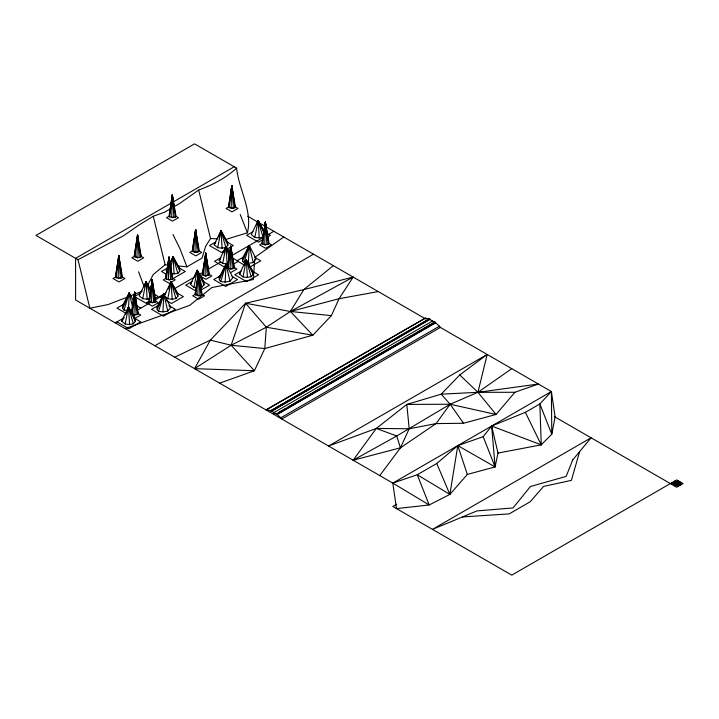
<?xml version="1.0" encoding="UTF-8"?>
<svg xmlns="http://www.w3.org/2000/svg" width="719" height="719" viewBox="0 0 719 719"><rect width="100%" height="100%" fill="white"/><g stroke="black" fill="none" stroke-linecap="round" stroke-linejoin="round"><path stroke-width="1.08" d="M118.716 259.02L118.779 255.739L122.383 276.599L121.906 277.867L120.37 278.262L116.118 277.741L115.534 276.662L118.779 255.739L120.855 269.796M134.579 295.509L134.633 292.22L138.237 313.08L137.76 314.347L136.224 314.742L131.981 314.23L134.633 292.22L136.709 306.285M137.473 239.4L137.554 235.014L141.158 255.874L140.681 257.141L139.144 257.537L134.893 257.025L134.309 255.937L137.554 235.014L139.468 247.992M152.104 283.232L152.167 279.943L155.771 300.803L155.295 302.07L153.758 302.465L149.507 301.953L148.923 300.866L152.167 279.943L153.929 291.842M168.956 260.404L169.01 257.123L172.614 277.983L172.138 279.251L170.601 279.646L166.359 279.125L165.765 278.046L169.01 257.123L171.095 271.18M172.245 199.289L172.326 194.903L175.93 215.763L175.454 217.03L173.917 217.426L169.666 216.904L169.082 215.826L172.326 194.903L174.088 206.802M195.559 232.947L195.613 229.658L199.226 250.518L198.741 251.785L194.966 252.243L192.962 251.659L192.368 250.58L195.613 229.658L197.051 239.391M198.408 275.206L198.444 273.013L202.048 293.873L201.572 295.141L200.035 295.536L195.793 295.015L195.2 293.936L198.444 273.013L200.682 288.148M205.661 256.431L205.715 253.142L209.328 274.002L208.843 275.269L205.068 275.728L203.064 275.152L202.47 274.065L205.715 253.142L208.438 271.53M231.716 190.068L231.797 185.691L235.401 206.551L234.924 207.818L233.387 208.213L229.136 207.692L228.552 206.614L231.797 185.691L233.711 198.669M230.709 249.52L230.772 246.231L234.376 267.091L233.9 268.358L232.363 268.753L228.112 268.232L227.519 267.153L230.772 246.231L233.01 261.374M265.329 225.362L265.383 222.072L268.996 242.932L268.511 244.199L264.736 244.658L262.732 244.083L262.138 242.995L265.383 222.072L268.106 240.461M118.132 278.316L118.779 255.739L121.906 277.867M133.986 314.805L134.633 292.22L137.76 314.347M136.907 257.6L137.554 235.014L140.681 257.141M151.52 302.528L152.167 279.943L155.295 302.07M168.363 279.7L169.01 257.123L172.138 279.251M171.679 217.489L172.326 194.903L175.454 217.03M194.966 252.243L195.613 229.658L198.741 251.785M197.797 295.599L198.444 273.013L201.572 295.141M205.068 275.728L205.715 253.142L208.843 275.269M231.15 208.276L231.797 185.691L234.924 207.818M230.116 268.816L230.772 246.231L233.9 268.358M264.736 244.658L265.383 222.072L268.511 244.199M128.503 308.46L129.285 292.795L133.204 300.425M162.943 311.893L163.833 293.999L170.691 307.355L167.77 311.057L162.943 311.893L158.557 311.345L157.182 309.565L156.976 306.986L163.833 293.999L164.498 296.084M225.146 282.118L226.045 264.224L232.893 277.579L229.981 281.282L225.146 282.118L220.76 281.569L219.385 279.799L219.187 277.21L226.045 264.224L227.033 267.351M246.599 251.291L249.25 245.467L248.352 263.37L253.187 262.525L256.108 258.822L249.25 245.467L242.393 258.454L242.591 261.042L243.975 262.812L249.25 245.467L250.239 248.603M254.652 259.586L253.349 279.529L211.862 287.537L189.69 305.359L125.16 328.592M174.726 357.208L210.37 340.114L231.141 345.246L254.4 370.743L194.552 368.658L210.37 340.114L245.583 303.247L266.318 327.226L264.79 348.553L254.4 370.743L219.663 383.155M248.999 247.687L249.25 245.467L253.187 262.525M116.118 277.741L118.779 255.739L120.37 278.262M134.893 257.025L137.554 235.014L139.144 257.537M149.507 301.953L152.167 279.943L153.758 302.465M169.666 216.904L172.326 194.903L173.917 217.426M166.359 279.125L169.01 257.123L170.601 279.646M192.962 251.659L195.613 229.658L197.204 252.18M195.793 295.015L198.444 273.013L200.035 295.536M203.064 275.152L205.715 253.142L207.315 275.665M229.136 207.692L231.797 185.691L233.387 208.213M228.112 268.232L230.772 246.231L232.363 268.753M262.732 244.083L265.383 222.072L266.974 244.595M118.779 255.739L115.534 276.662M137.554 235.014L134.309 255.937M131.784 311.875L134.633 292.22L136.224 314.742M149.318 299.598L152.167 279.943M169.477 214.55L172.326 194.903M169.01 257.123L165.765 278.046M195.613 229.658L192.368 250.58M198.444 273.013L195.2 293.936M205.715 253.142L202.47 274.065M229.1 204.25L231.797 185.691M230.772 246.231L227.519 267.153M265.383 222.072L262.138 242.995M131.388 313.142L134.633 292.22M171.347 203.037L75.603 258.319L75.603 299.985L392.808 483.114L396.502 508.603L429.198 504.972L449.878 494.402L457.805 445.591L483.168 436.685L491.661 426.043L525.364 412.329L539.852 403.961L551.41 391.549L438.626 326.435M226.449 239.247L247.417 232.821C252.791 210.757 238.825 189.78 236.605 168.138L194.552 143.854L35.95 235.428L78.003 259.703L89.857 308.217L108.102 304.55L127.353 297.136M125.178 324.017L128.485 306.995L135.145 318.885L135.343 321.474L133.339 323.793L129.6 324.476L125.178 324.017L121.628 321.105L128.485 306.995L135.145 318.885M149.956 298.664L147.143 299.176L142.73 298.718L146.029 281.686L150.639 289.928M170.727 268.313L173 256.611L179.66 268.502L179.858 271.09L177.854 273.409L171.904 273.867M167.779 298.762L171.077 281.74L177.737 293.631L177.944 296.219L175.939 298.538L172.192 299.221L167.779 298.762L164.229 295.851L171.077 281.74L177.737 293.631M196.143 287.528L193.932 287.294L197.24 270.272L203.89 282.172L204.097 284.751L202.093 287.07L200.224 287.411M217.695 247.696L220.994 230.673L227.653 242.564L227.851 245.152L225.856 247.471L222.108 248.154L217.695 247.696L214.145 244.784L220.994 230.673L226.278 240.793M222.71 263.46L219.16 260.548L226.009 246.437L227.123 263.918L222.71 263.46L226.009 246.437L230.107 253.753M243.004 276.932L246.302 259.91L252.962 271.809L253.169 274.388L251.165 276.707L247.417 277.39L243.004 276.932L239.454 274.02L246.302 259.91L252.962 271.809M254.841 237.459L251.291 234.547L258.139 220.436L263.001 237.234L259.253 237.917L254.841 237.459L258.139 220.436L264.286 231.419M392.808 483.114L417.263 474.738L449.878 494.402L467.323 474.432L495.094 466.919L497.997 453.06L491.661 426.043L541.254 444.854L551.779 434.195L555.104 417.029L551.41 391.549L392.808 483.114L429.198 504.972L417.263 474.738L436.757 463.476L457.805 445.591L495.094 466.919L491.661 426.043M379.776 475.592L400.438 447.82L409.183 428.794L406.828 404.42L450.13 404.24L496.038 414.468L463.539 423.266L436.065 423.59L409.183 428.794L376.298 428.434L328.574 446.032L487.176 354.467L477.928 392.313L496.038 414.468L514.912 392.277L538.378 384.027L477.928 392.313L441.205 394.165L406.828 404.42L376.298 428.434L353.155 460.223L400.438 447.82L436.065 423.59L450.13 404.24L477.928 392.313L511.757 368.658M579.649 451.568L571.371 480.364L543.564 486.421L530.218 501.754L509.205 513.887L462.416 516.952M127.299 310.554L124.01 310.141L129.285 292.795L130.283 295.922L142.371 291.105M158.557 311.345L163.833 293.999L167.77 311.057M220.76 281.569L226.045 264.224L229.981 281.282M228.552 206.614L228.948 205.337M353.155 277.085L290.413 311.48L266.318 327.226L231.141 345.246L264.79 348.553L312.792 335.216L331.378 315.623L339.062 298.718L353.155 277.085L303.778 289.604L245.583 303.247L231.141 345.246L194.552 368.658M125.726 314.275L128.485 306.995L135.343 321.474M144.456 285.856L146.029 281.686L150.352 289.973M171.032 261.815L173 256.611L178.276 266.731M168.327 289.029L171.077 281.74L177.944 296.219M194.876 276.518L197.24 270.272L203.89 282.172M218.63 236.919L220.994 230.673L227.851 245.152M223.654 252.684L226.009 246.437L229.855 253.798M256.566 224.598L258.139 220.436L263.424 230.556M244.334 265.113L246.302 259.91L253.169 274.388M124.01 310.141L122.634 308.37L129.285 292.795L132.727 307.723M157.182 309.565L163.833 293.999L160.301 301.755M219.385 279.799L226.045 264.224L222.072 272.95M242.591 261.042L249.25 245.467M125.753 300.551L129.285 292.795L122.428 305.782L122.634 308.37M168.102 266.686L166.143 270.721L167.895 268.502M169.576 263.666L173 256.611L179.858 271.09M193.932 287.294L190.382 284.382L197.24 270.272L204.097 284.751M147.817 285.11L153.183 274.586L165.118 264.763L168.381 265.077M245.583 303.247L290.413 311.48L303.778 289.604L333.328 265.644M236.605 168.138C225.757 178.141 212.447 184.954 198.678 190.032L210.541 238.537L205.76 246.087L201.985 258.13L186.922 266.83L178.195 266.003M121.628 321.105L123.38 318.885M214.145 244.784L215.314 243.301M190.382 284.382L191.551 282.9M219.16 260.548L220.329 259.065M239.454 274.02L240.622 272.537M156.976 306.986L158.315 305.44M219.187 277.21L220.517 275.665M242.393 258.454L244.397 256.135M487.176 354.467L459.756 374.932L441.205 394.165L450.13 404.24L463.539 423.266M254.796 257.375L283.771 237.027M198.678 190.032L179.579 203.522L173.926 206.784M171.104 208.42L164.507 212.222L153.255 216.257L139.216 224.858L123.623 235.67L78.003 259.703M450.13 404.24L396.717 435.993L353.155 460.223M173.279 201.922L234.205 166.745M169.127 216.212L166.574 217.686L172.524 221.119L178.474 217.686L175.921 216.212M135.199 255.829L131.802 257.797L137.751 261.231L143.701 257.797L140.304 255.829M228.597 207L226.045 208.465L231.994 211.898L237.944 208.465L234.547 206.506M116.424 276.554L113.027 278.514L118.977 281.947L124.926 278.514L121.529 276.554M193.267 250.473L189.87 252.441L195.82 255.874L201.76 252.441L199.217 250.967M167.913 267.792L161.505 271.485L166.08 274.128M215.907 241.854L209.499 245.547L221.398 252.414L225.056 250.302M140.942 292.867L134.534 296.57L146.433 303.436L150.091 301.324M166.664 277.938L163.267 279.898L169.208 283.331L175.157 279.898L172.614 278.424M124.315 303.903L116.99 308.136L126.14 313.412M253.052 231.617L246.653 235.311L258.543 242.177L263.118 239.535M173.405 278.352L185.295 271.485L178.887 267.792M226.889 249.25L233.289 245.547L226.889 241.854M220.922 257.618L214.523 261.312L224.589 267.126M149.822 300.758L146.415 302.726L152.365 306.159L158.315 302.726L154.918 300.758M154.666 298.682L158.324 296.57L154.666 294.457M165.99 292.921L159.591 296.614L162.332 298.196M115.256 322.876L124.315 317.645M137.122 310.248L151.035 302.214M154.9 299.985L165.541 293.837M174.241 288.813L194.552 277.085M198.417 274.856L203.252 272.061M208.097 269.274L220.661 262.013M232.273 255.317L263.217 237.45M267.082 235.212L273.858 231.302M203.369 273.957L199.972 275.925L205.922 279.358L211.862 275.925L208.465 273.957M267.693 236.893L270.443 235.311L266.776 233.199M192.153 281.453L185.745 285.146L195.811 290.961M263.037 242.887L259.64 244.855L265.59 248.289L271.53 244.855L268.133 242.887M134.83 318.436L140.78 315.003L137.383 313.035M158.863 305.108L151.538 309.332L163.438 316.207L175.328 309.332L168.929 305.638M244.271 256.584L236.955 260.808L244.271 265.032M233.738 263.954L238.313 261.312L232.821 258.139M220.149 275.862L213.741 279.565L225.64 286.432L237.54 279.565L232.048 276.393M230.97 272.447L236.919 269.005L234.367 267.54M201.302 289.901L209.535 285.146L202.21 280.922M196.098 293.828L192.701 295.788L198.642 299.221L204.591 295.788L202.048 294.323M241.216 271.09L234.816 274.784L246.707 281.65L258.606 274.784L252.198 271.09M249.763 267.144L260.745 260.808L255.254 257.636M154.9 345.767L313.502 254.193M266.83 409.641L425.432 318.077C431.157 319.56 436.685 322.813 440.388 327.451L281.785 419.015C278.082 414.387 272.546 411.124 266.83 409.641L265.922 409.866L425.432 318.077M273.579 409.102L270.686 410.783L429.288 318.751L430.079 319.209L271.476 411.232L430.079 319.209M275.521 407.988L282.288 404.078M284.221 402.964L290.988 399.054M292.93 397.94L329.67 376.72M331.612 375.606L338.379 371.696M340.312 370.582L347.079 366.672M349.021 365.549L360.623 358.853M362.556 357.738L394.47 339.314M396.403 338.191L403.17 334.281M405.112 333.167L416.714 326.471M418.647 325.348L429.288 318.751M432.461 321.042L273.858 412.607L273.858 414.441M276.231 413.982L434.833 321.959L435.633 322.876L277.031 414.441L435.633 322.418M279.134 412.311L285.901 408.401M287.843 407.287L333.292 381.043M335.225 379.929L341.992 376.019M343.934 374.896L350.701 370.995M352.634 369.872L355.537 368.2M357.469 367.085L398.083 343.628M400.025 342.514L406.792 338.604M408.725 337.49L411.627 335.818M413.56 334.695L420.327 330.794M422.269 329.67L434.833 321.959M280.886 417.757L439.489 326.183M396.672 504.235L392.808 506.464L511.757 575.146L676.705 479.915L683.05 483.572L676.705 487.239L554.313 416.571M671.95 484.489L678.296 480.831M673.532 485.406L679.877 481.748M675.123 486.323L681.468 482.656M266.318 327.226L312.792 335.216L290.413 311.48L339.062 298.718L378.266 291.581M497.997 453.06L541.254 444.854L539.852 403.961L551.779 434.195L551.41 391.549M129.357 310.527L132.26 310.024M514.912 392.277L477.928 392.313L459.756 374.932M210.541 238.537L217.965 238.87M290.413 311.48L331.378 315.623M376.298 428.434L396.717 435.993L400.438 447.82M247.74 216.23L257.411 221.812M259.352 222.926L425.684 318.957M675.123 480.831L681.468 484.489M673.532 481.748L679.877 485.406M671.95 482.656L678.296 486.323M176.056 292.39L183.381 296.614L171.482 303.481L165.99 300.317M136.206 305.494L140.78 308.136M134.372 318.166L140.78 321.869L128.89 328.736L116.99 321.869M270.686 410.324L271.476 410.783M276.231 413.524L277.031 413.982M254.688 257.663L256.108 258.822M169.271 306.186L170.691 307.355M142.73 298.718L139.18 295.806L146.029 281.686L150.604 291.348M234.673 205.158L235.401 206.551M140.43 254.481L141.158 255.874M137.509 311.687L138.237 313.08M172.937 234.484L179.912 248.585L186.922 266.83M525.364 412.329L541.254 444.854M264.089 232.983L258.139 220.436L259.253 237.917M226.215 248.558L226.009 246.437L229.667 254.158M436.757 463.476L449.878 494.402M483.168 436.685L495.094 466.919M240.2 214.46L247.417 232.821M138.578 271.773L144.24 286.881M457.805 445.591L467.323 474.432M251.165 276.707L246.302 259.91L247.417 277.39M226.009 246.437L229.352 257.986M222.108 248.154L220.994 230.673L225.856 247.471M197.86 280.104L197.24 270.272L202.093 287.07M177.854 273.409L173 256.611L174.115 274.092M175.939 298.538L171.077 281.74L172.192 299.221M149.974 295.338L146.029 281.686L147.143 299.176M133.339 323.793L128.485 306.995L129.6 324.476M165.118 264.763L153.255 216.257M234.034 200.826L234.358 202.992M233.324 263.531L233.648 265.697M197.374 241.557L197.698 243.714M198.013 245.88L198.336 248.046M201.005 290.314L201.329 292.48M174.402 208.959L174.726 211.125M171.41 273.346L171.733 275.503M154.243 294.008L154.567 296.165M139.792 250.158L140.115 252.315M137.032 308.442L137.356 310.608M121.178 271.962L121.493 274.119M220.994 230.673L221.191 232.794M197.24 270.272L197.437 272.402M232.668 258.328L232.875 260.916M572.684 459.989L566.15 476.4L530.415 486.529L513.042 507.929L476.967 510.921L432.461 529.364L591.063 437.79L572.684 459.989M172.524 217.453L172.12 217.686L172.928 217.686L172.524 217.453M137.751 257.564L137.347 257.797L138.156 257.797L137.751 257.564M231.994 208.24L231.59 208.465L232.399 208.465L231.994 208.24M118.977 278.28L118.572 278.514L119.381 278.514L118.977 278.28M195.82 252.207L195.415 252.441L196.215 252.441L195.82 252.207M169.208 279.664L168.812 279.898L169.612 279.898L169.208 279.664M152.365 302.492L151.961 302.726L152.77 302.726L152.365 302.492M134.83 314.769L134.435 315.003L135.235 315.003L134.83 314.769M205.922 275.692L205.517 275.925L206.317 275.925L205.922 275.692M265.59 244.622L265.185 244.855L265.985 244.855L265.59 244.622M230.97 268.78L230.565 269.005L231.374 269.005L230.97 268.78M198.642 295.563L198.246 295.788L199.046 295.788L198.642 295.563"/></g></svg>
